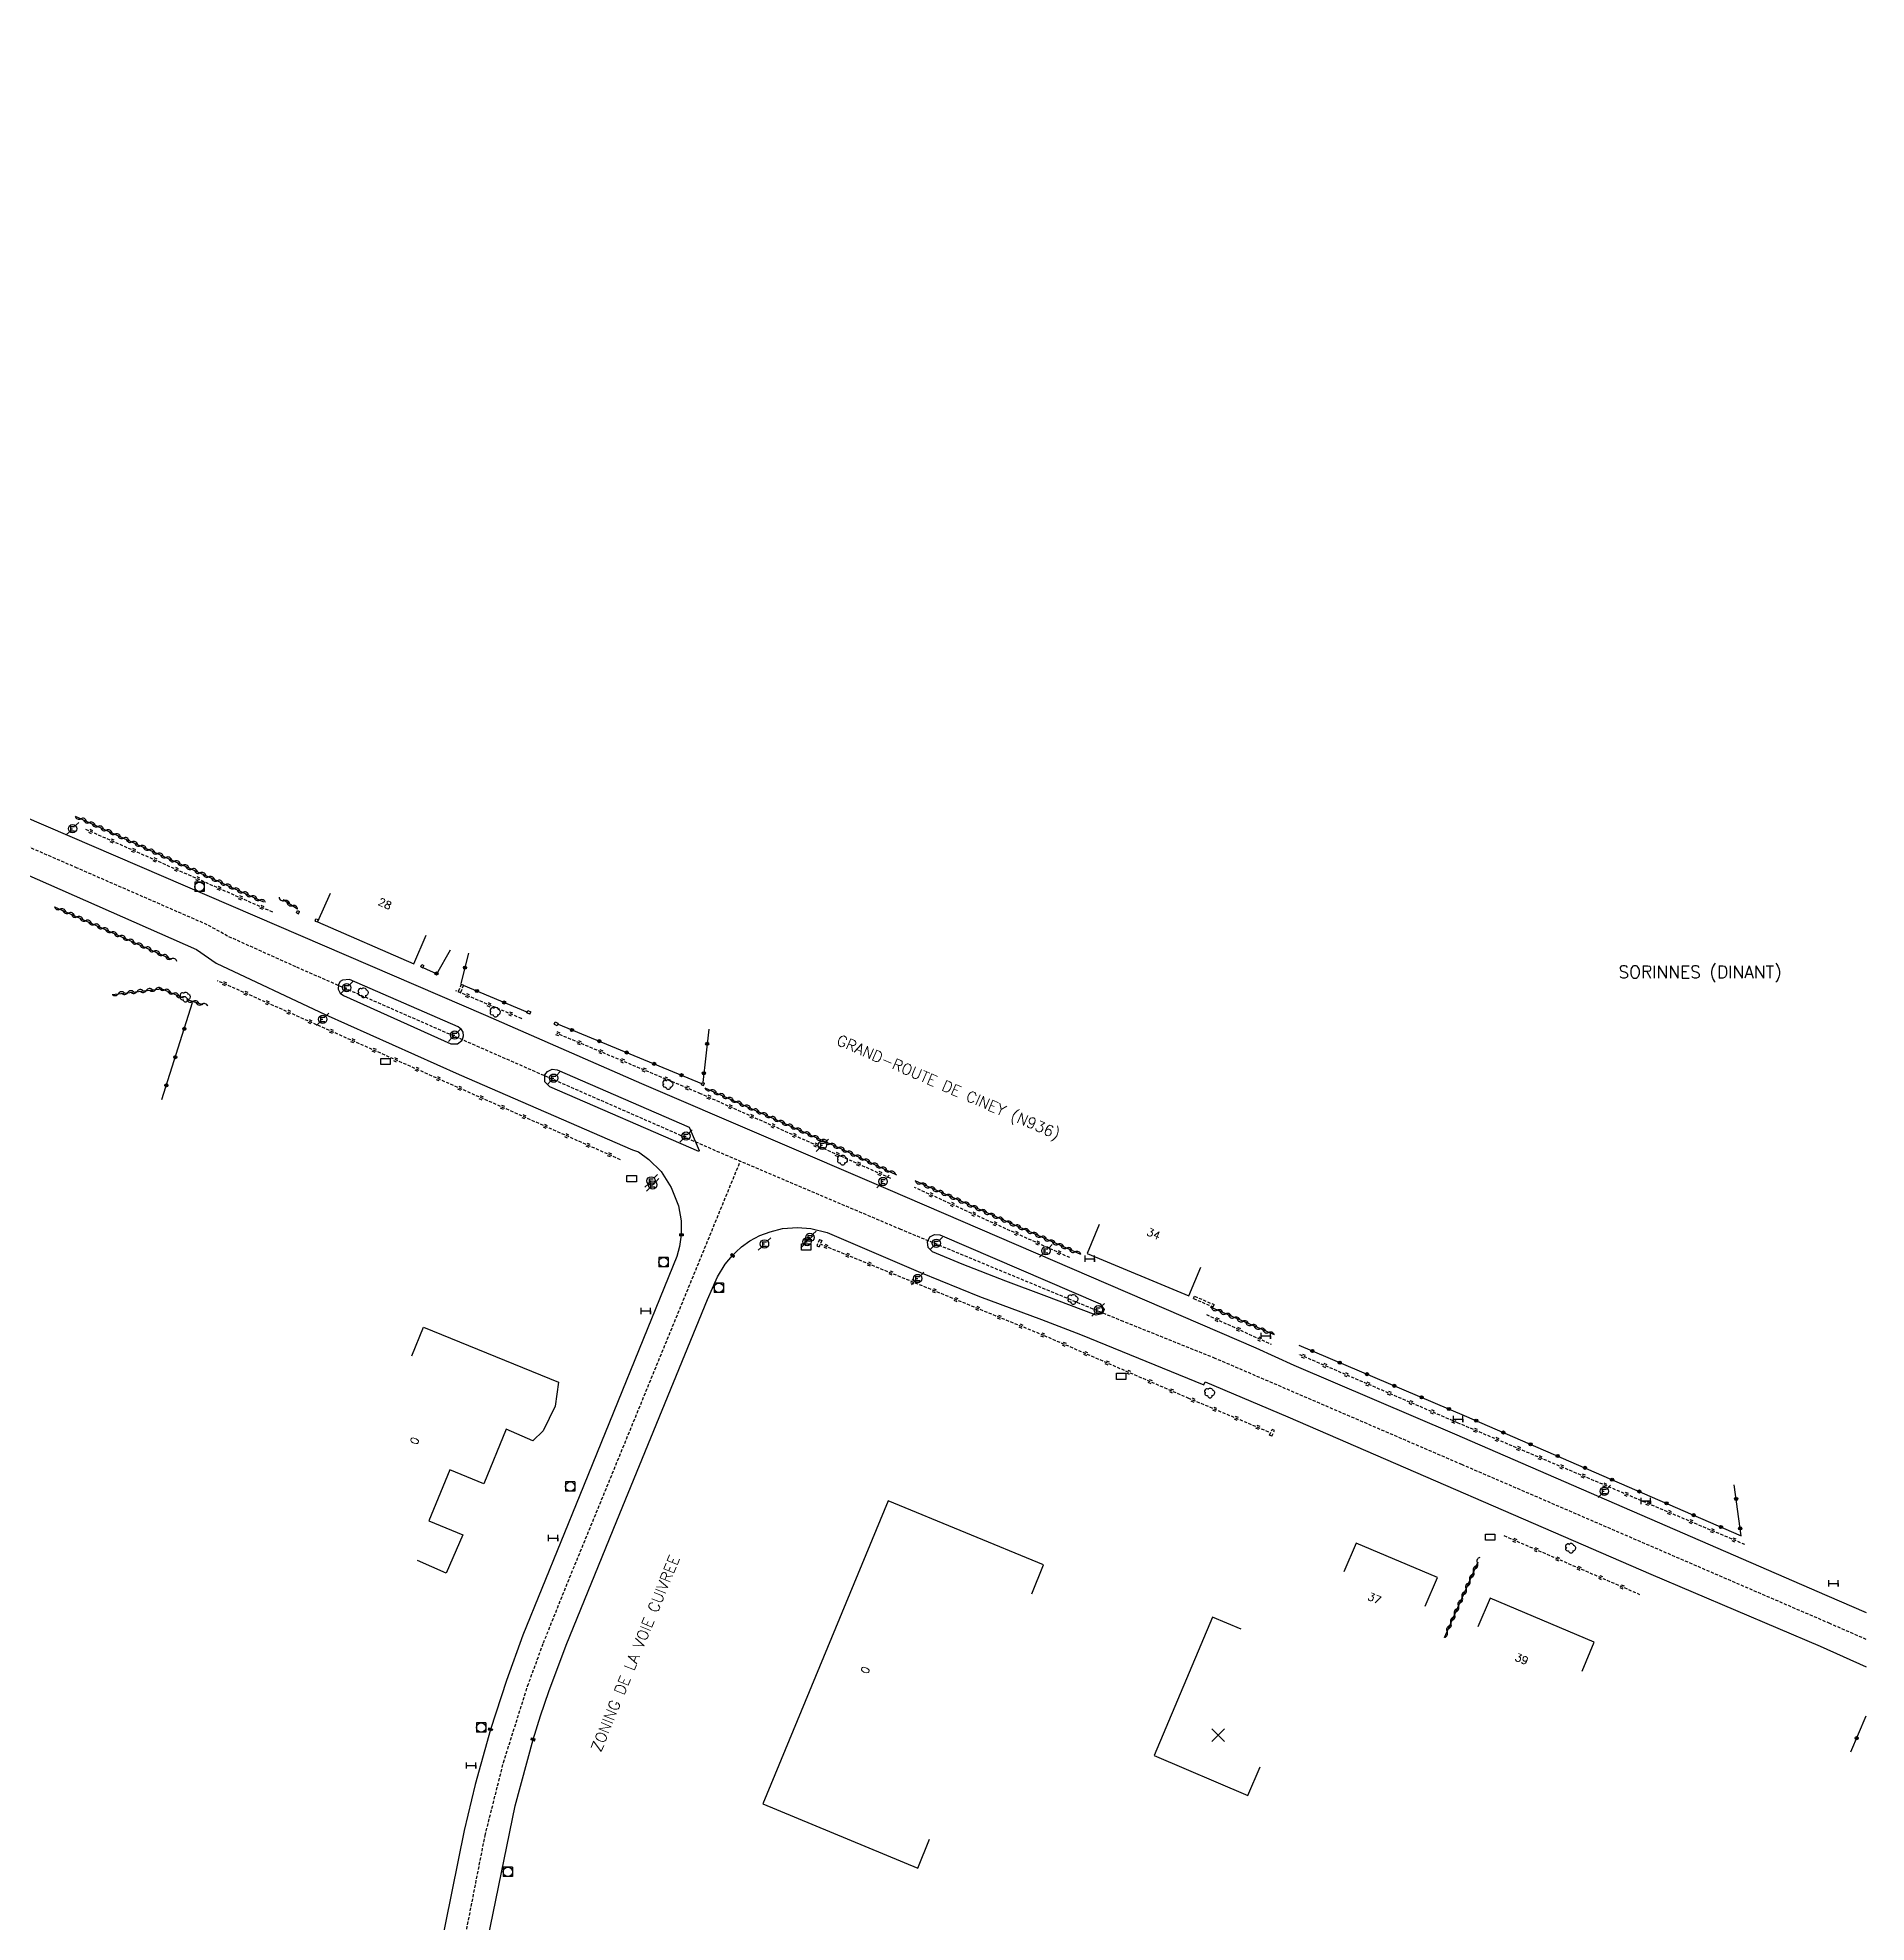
# Model space of a CAD drawing. Header units: millimetres. Extents: x 192397 to 193000, y 105263 to 105988.
# Drawn here: x 192707.1 to 193000, y 105584.4 to 105886.4 of the extents above; entities that cross this region are included whole.
import ezdxf
from ezdxf.enums import TextEntityAlignment as Align

# ---------------------------------------------------------------- set-up
doc = ezdxf.new("R2010")
doc.units = ezdxf.units.MM
doc.linetypes.add('DASHED', pattern=[0.75, 0.5, -0.25])
doc.layers.get('0').update_dxf_attribs({"linetype": 'CONTINUOUS'})
for name, color, linetype in [('W0001', 6, 'DASHED'), ('W0008', 7, 'CONTINUOUS'), ('W0100', 7, 'CONTINUOUS'), ('W0112', 1, 'DASHED'), ('W0220', 5, 'DASHED'), ('W0300', 7, 'CONTINUOUS'), ('W0310', 3, 'CONTINUOUS'), ('W0322', 7, 'CONTINUOUS'), ('W0400', 7, 'CONTINUOUS'), ('W0420', 7, 'CONTINUOUS'), ('W0471', 7, 'CONTINUOUS'), ('W0980', 7, 'CONTINUOUS'), ('W0989', 7, 'CONTINUOUS'), ('W0991', 7, 'CONTINUOUS'), ('W1471', 7, 'CONTINUOUS'), ('W1474', 7, 'CONTINUOUS')]:
    doc.layers.add(name, color=color, linetype=linetype)
doc.styles.get("Standard").update_dxf_attribs({"font": 'romans.shx', "width": 0.85})

# ---------------------------------------------------------------- blocks, each defined once
blk = doc.blocks.new('t220o')
at = {"color": 0, "linetype": 'Continuous'}
for p, q in [((-0.25, 0.25), (0.25, 0.25)), ((-0.25, -0.25), (0.25, -0.25))]:
    blk.add_line(p, q, dxfattribs=at)
blk = doc.blocks.new('t310o')
at = {"color": 0, "linetype": 'Continuous'}
for centre, start, end in [((-0.5, 0.38), 216.8699, 323.1304), ((0.5, -0.37), 36.8699, 143.1303)]:
    blk.add_arc(centre, 0.625, start, end, dxfattribs=at)
blk = doc.blocks.new('t322o')
at = {"color": 0, "linetype": 'Continuous'}
for radius in [0.25, 0.15]:
    blk.add_circle((0, 0), radius, dxfattribs=at)
blk = doc.blocks.new('T1474')
at = {"color": 0, "linetype": 'Continuous', "flags": 128}
for points in [[(-0.75, -0.5), (-0.75, 0.5)], [(-0.75, 0), (0.75, 0)], [(0.75, 0), (0.75, -0.5), (0.75, 0.5)]]:
    blk.add_lwpolyline(points, dxfattribs=at)
blk = doc.blocks.new('T471')
for p, q in [((-0.333334, 0.333334), (-0.333334, -0.333334)), ((-0.333334, 0.333334), (0.333334, 0.333334)), ((-0.333334, 0), (0, 0)), ((0.500001, 0.500001), (1.000002, 1.000002)), ((-0.500001, -0.500001), (-1.000002, -1.000002)), ((-0.333334, -0.333334), (0.333334, -0.333334))]:
    blk.add_line(p, q)
blk.add_ellipse((0, 0), major_axis=(0.471405, 0.471405), ratio=1, start_param=5.4977871438, end_param=11.780972451)
blk = doc.blocks.new('T300')
for p, q in [((-0.8, 0.51), (-0.86, 0.34)), ((-0.86, 0.34), (-0.86, 0.17)), ((-0.86, 0.17), (-0.74, 0.06)), ((-0.69, 0.63), (-0.8, 0.51)), ((-0.8, -0.06), (-0.74, 0.06)), ((-0.74, 0.06), (-0.69, 0.11)), ((-0.57, 0.69), (-0.69, 0.63)), ((-0.46, 0.69), (-0.57, 0.69)), ((-0.29, 0.63), (-0.46, 0.69)), ((-0.29, 0.63), (-0.17, 0.74)), ((-0.23, 0.57), (-0.29, 0.63)), ((-0.17, 0.74), (-0.06, 0.8)), ((-0.06, 0.8), (0.06, 0.8)), ((0.06, 0.8), (0.23, 0.74)), ((0.23, 0.74), (0.34, 0.63)), ((0.34, 0.63), (0.4, 0.51)), ((0.46, 0.46), (0.34, 0.46)), ((0.4, 0.51), (0.4, 0.46)), ((0.57, 0.4), (0.46, 0.46)), ((0.57, 0.4), (0.69, 0.29)), ((0.69, 0.29), (0.74, 0.17)), ((0.74, 0.06), (0.69, -0.17)), ((0.74, 0.17), (0.74, 0.06)), ((-0.8, -0.17), (-0.8, -0.06)), ((-0.8, -0.23), (-0.8, -0.17)), ((-0.74, -0.34), (-0.8, -0.23)), ((-0.69, -0.4), (-0.74, -0.34)), ((-0.51, -0.46), (-0.69, -0.4)), ((-0.4, -0.46), (-0.51, -0.46)), ((-0.4, -0.46), (-0.34, -0.46)), ((-0.34, -0.46), (-0.34, -0.4)), ((-0.34, -0.51), (-0.34, -0.46)), ((-0.29, -0.63), (-0.34, -0.51)), ((-0.17, -0.74), (-0.29, -0.63)), ((-0.06, -0.8), (-0.17, -0.74)), ((0.06, -0.8), (-0.06, -0.8)), ((0.17, -0.74), (0.06, -0.8)), ((0.23, -0.69), (0.17, -0.74)), ((0.29, -0.46), (0.23, -0.46)), ((0.29, -0.63), (0.23, -0.69)), ((0.46, -0.4), (0.29, -0.46)), ((0.34, -0.51), (0.29, -0.63)), ((0.34, -0.51), (0.34, -0.46)), ((0.57, -0.34), (0.46, -0.4)), ((0.63, -0.29), (0.57, -0.34)), ((0.69, -0.17), (0.63, -0.29))]:
    blk.add_line(p, q)
blk = doc.blocks.new('t991o')
at = {"color": 0, "linetype": 'Continuous'}
for p, q in [((-1, 1), (1, -1)), ((-1, -1), (1, 1))]:
    blk.add_line(p, q, dxfattribs=at)
blk = doc.blocks.new('T420')
for p, q in [((0.75, 0.75), (-0.75, 0.75)), ((-0.75, 0.75), (-0.75, -0.75)), ((0.75, 0.75), (0.75, -0.75)), ((0.75, -0.75), (-0.75, -0.75))]:
    blk.add_line(p, q)
blk.add_ellipse((0, 0), major_axis=(-0.53, 0.53), ratio=1, start_param=3.926991, end_param=10.210176)
blk = doc.blocks.new('T400')
for p, q in [((-0.15, 0.3), (0.15, 0.3)), ((-0.15, -0.25), (-0.15, 0.3)), ((-0.15, 0.15), (0.15, 0.15)), ((-0.15, 0), (0.15, 0)), ((0.15, 0.3), (0.15, -0.25)), ((-0.15, -0.15), (0.15, -0.15)), ((-0.15, -0.25), (-0.15, -0.3)), ((-0.15, -0.3), (0.15, -0.3)), ((0.15, -0.3), (0.15, -0.25))]:
    blk.add_line(p, q)
blk = doc.blocks.new('T1471')
at = {"color": 0, "linetype": 'Continuous', "flags": 128}
blk.add_lwpolyline([(-0.75, -0.5), (-0.75, 0.5), (0.75, 0.5), (0.75, -0.5), (-0.75, -0.5)], dxfattribs=at)

msp = doc.modelspace()

# ---------------------------------------------------------------- linework, layer by layer
at = {"layer": 'W0001'}
for points in [[(193000, 105629.71), (192994.17, 105632.26), (192935.22, 105657.73), (192895.7, 105674.75), (192880.99, 105680.65), (192845.34, 105695.4), (192816.34, 105707.72), (192748.41, 105737.49), (192737.48, 105742.41), (192734.22, 105744.23), (192713.39, 105753.31), (192692.56, 105762.39), (192646.2, 105782.6), (192572.84, 105814.39), (192549.25, 105824.55), (192491.03, 105849.79), (192452.23, 105866.65), (192414, 105883.17)], [(192787.88, 105363.73), (192788.29, 105394.07), (192787.81, 105402.89), (192786.93, 105410.46), (192784.99, 105420.72), (192782.56, 105430.14), (192779.65, 105438.84), (192776.18, 105447.35), (192769.3, 105462.71), (192761, 105482.06), (192759.15, 105489.26), (192758.76, 105495.74), (192759.09, 105500.35), (192764.66, 105527.95), (192774.34, 105575.91), (192778.73, 105598.28), (192781.67, 105609.98), (192785.55, 105622.25), (192788.08, 105629.16), (192792.56, 105640.31), (192819.62, 105706.32)]]:
    msp.add_lwpolyline(points, dxfattribs=at)
at = {"layer": 'W0008'}
for points in [[(192416.71, 105886.37), (192475.97, 105860.74), (192513.41, 105844.35), (192534.72, 105835.09), (192614.63, 105800.54), (192701.03, 105763.22), (192778.8, 105729.73), (192803.78, 105718.82), (192843.23, 105701.86), (192902.18, 105676.44), (192908.31, 105673.69), (192934.01, 105662.65), (192993.7, 105636.77), (193000, 105634.06)], [(192690.93, 105758.61), (192732.52, 105740.27), (192735.63, 105738.1), (192753.1, 105729.87), (192774.59, 105720.26), (192802.34, 105708.15), (192803.31, 105707.85), (192804.96, 105706.64), (192806.92, 105704.7), (192808.55, 105702.15), (192809.7, 105699.22), (192810.14, 105696.78), (192810.15, 105694.56), (192809.9, 105692.68), (192809.46, 105691.07), (192793.92, 105652.85), (192784.77, 105630.4), (192782.16, 105623.14), (192779.58, 105615.3), (192777.15, 105606.48), (192775.37, 105599.08), (192766.32, 105554.17)], [(192775.13, 105725.86), (192775.27, 105726.41), (192775.22, 105727), (192774.94, 105727.47), (192774.4, 105727.9), (192757.03, 105735.45), (192755.87, 105735.36), (192755.54, 105735.14), (192755.26, 105734.68), (192755.18, 105733.92), (192755.54, 105733.25), (192756.06, 105732.87), (192773.24, 105725.15), (192774.31, 105725.15), (192774.99, 105725.68), (192775.13, 105725.86)], [(192788.28, 105720.16), (192788.72, 105720.73), (192789.46, 105721.11), (192790.3, 105720.98), (192811.44, 105711.81), (192813.04, 105708.04), (192812.99, 105707.89), (192789.1, 105718.27), (192788.29, 105719.05), (192788.28, 105720.16)], [(192776.07, 105566.56), (192783.55, 105603.04), (192786.42, 105613.7), (192787.63, 105617.5), (192788.94, 105621.37), (192791.72, 105628.81), (192799.84, 105648.74), (192814.35, 105684.18), (192815.94, 105687.83), (192817.2, 105689.83), (192818.39, 105691.24), (192818.89, 105691.76), (192819.83, 105692.64), (192821.14, 105693.56), (192822.77, 105694.42), (192824.38, 105695.04), (192826.38, 105695.55), (192828.8, 105695.74), (192830.9, 105695.58), (192833.52, 105694.92), (192848.48, 105688.49), (192857.91, 105684.66), (192867.89, 105680.98), (192874.1, 105678.6), (192893.85, 105670.51), (192894.07, 105670.97), (192907.35, 105665.41), (192965.5, 105640.19), (192992.61, 105628.63), (193000, 105625.35)], [(192877.26, 105683.48), (192877.91, 105682.57), (192877.56, 105681.91), (192876.61, 105681.67), (192868.3, 105684.84), (192862.16, 105687.11), (192855.17, 105689.83), (192850.4, 105691.83), (192849.69, 105692.53), (192849.58, 105693.44), (192849.99, 105694.25), (192850.71, 105694.59), (192851.56, 105694.53), (192877.26, 105683.48)]]:
    msp.add_lwpolyline(points, dxfattribs=at)
at = {"layer": 'W0100'}
for points in [[(192753.89, 105749.26), (192751.89, 105744.68), (192767.31, 105737.97), (192769.31, 105742.55)], [(192877.11, 105696.18), (192875.19, 105691.57), (192891.46, 105684.77), (192893.39, 105689.39)], [(192766.99, 105675.15), (192768.88, 105679.77), (192790.49, 105670.95), (192789.97, 105667.1), (192788.02, 105663.15), (192786.39, 105661.56), (192782.1, 105663.43), (192778.52, 105654.67), (192773.1, 105656.9), (192769.74, 105648.72), (192775.16, 105646.49), (192772.51, 105640.36), (192767.92, 105642.34)], [(192866.3, 105637.02), (192868.21, 105641.65), (192843.29, 105651.94), (192823.2, 105603.38), (192848.03, 105593.09), (192849.94, 105597.71)], [(192929.33, 105635.04), (192931.28, 105639.64), (192918.27, 105645.16), (192916.32, 105640.55)], [(192954.47, 105624.66), (192956.42, 105629.26), (192939.73, 105636.32), (192937.78, 105631.72)], [(192899.85, 105631.37), (192895.24, 105633.31), (192885.9, 105611.13), (192900.94, 105604.73), (192902.89, 105609.33)]]:
    msp.add_lwpolyline(points, dxfattribs=at)
at = {"layer": 'W0112'}
for p, q in [((192748.5, 105746.15), (192748.66, 105746.51)), ((192748.5, 105746.15), (192748.86, 105745.98)), ((192748.66, 105746.51), (192749.02, 105746.35)), ((192748.86, 105745.98), (192749.02, 105746.35)), ((192751.49, 105744.83), (192751.64, 105745.2)), ((192751.49, 105744.83), (192751.89, 105744.68)), ((192751.64, 105745.2), (192752.04, 105745.05)), ((192751.89, 105744.68), (192752.04, 105745.05)), ((192768.43, 105737.48), (192768.58, 105737.85)), ((192768.43, 105737.48), (192768.76, 105737.35)), ((192768.58, 105737.85), (192768.9, 105737.72)), ((192768.76, 105737.35), (192768.9, 105737.72)), ((192774.9, 105734.69), (192774.42, 105733.51)), ((192774.42, 105733.51), (192774.79, 105733.36)), ((192775.27, 105734.54), (192774.79, 105733.36)), ((192774.9, 105734.69), (192775.27, 105734.54)), ((192785.42, 105730.12), (192785.57, 105730.49)), ((192785.42, 105730.12), (192785.92, 105729.92)), ((192785.57, 105730.49), (192786.07, 105730.29)), ((192785.92, 105729.92), (192786.07, 105730.29)), ((192789.79, 105728.31), (192789.95, 105728.67)), ((192789.79, 105728.31), (192790.31, 105728.08)), ((192789.95, 105728.67), (192790.47, 105728.45)), ((192790.31, 105728.08), (192790.47, 105728.45)), ((192813.39, 105718.6), (192813.54, 105718.97)), ((192813.39, 105718.6), (192813.74, 105718.46)), ((192813.54, 105718.97), (192813.88, 105718.83)), ((192813.74, 105718.46), (192813.88, 105718.83)), ((192832.28, 105693.79), (192831.86, 105692.79)), ((192832.65, 105693.63), (192832.23, 105692.63)), ((192832.28, 105693.79), (192832.65, 105693.63)), ((192831.86, 105692.79), (192832.23, 105692.63)), ((192892.22, 105684.34), (192892.38, 105684.71)), ((192892.22, 105684.34), (192895.36, 105682.99)), ((192892.38, 105684.71), (192895.52, 105683.36)), ((192895.36, 105682.99), (192895.52, 105683.36)), ((192904.39, 105662.46), (192904.83, 105663.34)), ((192904.78, 105662.29), (192904.39, 105662.46))]:
    msp.add_line(p, q, dxfattribs=at)
msp.add_lwpolyline([(192904.78, 105662.29), (192905.22, 105663.18), (192904.83, 105663.34)], dxfattribs=at)
at = {"layer": 'W0220'}
for p, q in [((192744.71, 105746.24), (192714.78, 105759.5)), ((192800.4, 105706.59), (192735.84, 105735.27)), ((192784.57, 105729.19), (192774.05, 105733.65)), ((192784.57, 105729.19), (192784.6, 105729.18)), ((192872.41, 105690.89), (192847.5, 105702.14)), ((192894.28, 105681.77), (192904.64, 105677.02)), ((192941.94, 105646.36), (192963.69, 105636.94))]:
    msp.add_line(p, q, dxfattribs=at)
for points in [[(192843.71, 105703.58), (192813.26, 105717.16), (192790.21, 105726.83)], [(192904.28, 105662.95), (192891.49, 105668.32), (192868.25, 105678.41), (192832.51, 105693.02)], [(192980.56, 105644.91), (192934.49, 105664.44), (192908.99, 105675.44)]]:
    msp.add_lwpolyline(points, dxfattribs=at)
at = {"layer": 'W0310'}
for p, q in [((192713.06, 105761.63), (192743.23, 105747.91)), ((192748.68, 105746.75), (192746.37, 105748.23)), ((192709.73, 105747.12), (192728.5, 105738.74)), ((192730.96, 105732.23), (192733.51, 105731.43)), ((192874.16, 105691.41), (192847.65, 105703.19)), ((192905.18, 105678.5), (192894.92, 105682.95)), ((192932.43, 105630.05), (192937.81, 105642.17))]:
    msp.add_line(p, q, dxfattribs=at)
for points in [[(192719, 105733.07), (192726.96, 105733.99), (192730.36, 105732.53)], [(192813.95, 105718.1), (192835.91, 105708.29), (192844.64, 105704.17)]]:
    msp.add_lwpolyline(points, dxfattribs=at)
at = {"layer": 'W0322'}
for p, q in [((192776.08, 105739.66), (192774.85, 105734.81)), ((192775.21, 105734.54), (192785.52, 105730.21)), ((192726.95, 105716.23), (192731.88, 105731.75)), ((192790.45, 105728.29), (192813.39, 105718.81)), ((192814.56, 105727.51), (192813.61, 105718.95)), ((192997.52, 105611.71), (193000, 105617.49))]:
    msp.add_line(p, q, dxfattribs=at)
for points in [[(192768.77, 105737.36), (192771.02, 105736.39), (192773.19, 105740.2)], [(192909.09, 105676.86), (192935.57, 105665.62), (192979.97, 105646.33), (192978.84, 105654.47)]]:
    msp.add_lwpolyline(points, dxfattribs=at)

# ---------------------------------------------------------------- block references
at = {"layer": 'W0220'}
for p, rotation in [((192715.57, 105759.15), 156.1073489730286), ((192719, 105757.64), 156.1073489730286), ((192722.43, 105756.12), 156.1073489730286), ((192725.86, 105754.6), 156.1073489730286), ((192725.86, 105754.6), 156.1073489730286), ((192729.29, 105753.08), 156.1073489730286), ((192729.29, 105753.08), 156.1073489730286), ((192729.29, 105753.08), 156.1073489730286), ((192732.71, 105751.56), 156.1073489730286), ((192732.71, 105751.56), 156.1073489730286), ((192732.71, 105751.56), 156.1073489730286), ((192732.71, 105751.56), 156.1073489730286), ((192736.14, 105750.04), 156.1073489730286), ((192736.14, 105750.04), 156.1073489730286), ((192736.14, 105750.04), 156.1073489730286), ((192736.14, 105750.04), 156.1073489730286), ((192736.14, 105750.04), 156.1073489730286), ((192739.57, 105748.52), 156.1073489730286), ((192739.57, 105748.52), 156.1073489730286), ((192739.57, 105748.52), 156.1073489730286), ((192739.57, 105748.52), 156.1073489730286), ((192739.57, 105748.52), 156.1073489730286), ((192739.57, 105748.52), 156.1073489730286), ((192743, 105747), 156.1073489730286), ((192737.01, 105734.76), 156.0408159989412), ((192737.01, 105734.76), 156.0408159989412), ((192740.43, 105733.23), 156.0408159989412), ((192740.43, 105733.23), 156.0408159989412), ((192740.43, 105733.23), 156.0408159989412), ((192775.93, 105732.85), 157.064194876179), ((192775.93, 105732.85), 157.064194876179), ((192775.93, 105732.85), 157.064194876179), ((192775.93, 105732.85), 157.064194876179), ((192775.93, 105732.85), 157.064194876179), ((192743.86, 105731.71), 156.0408159989412), ((192743.86, 105731.71), 156.0408159989412), ((192743.86, 105731.71), 156.0408159989412), ((192743.86, 105731.71), 156.0408159989412), ((192747.29, 105730.19), 156.0408159989412), ((192747.29, 105730.19), 156.0408159989412), ((192747.29, 105730.19), 156.0408159989412), ((192747.29, 105730.19), 156.0408159989412), ((192747.29, 105730.19), 156.0408159989412), ((192779.39, 105731.38), 157.064194876179), ((192779.39, 105731.38), 157.064194876179), ((192779.39, 105731.38), 157.064194876179), ((192779.39, 105731.38), 157.064194876179), ((192779.39, 105731.38), 157.064194876179), ((192779.39, 105731.38), 157.064194876179), ((192782.84, 105729.92), 157.064194876179), ((192750.71, 105728.67), 156.0408159989412), ((192750.71, 105728.67), 156.0408159989412), ((192750.71, 105728.67), 156.0408159989412), ((192750.71, 105728.67), 156.0408159989412), ((192750.71, 105728.67), 156.0408159989412), ((192750.71, 105728.67), 156.0408159989412), ((192754.14, 105727.14), 156.0408159989412), ((192790.41, 105726.75), 157.255270060311), ((192790.41, 105726.75), 157.255270060311), ((192790.41, 105726.75), 157.255270060311), ((192790.41, 105726.75), 157.255270060311), ((192790.41, 105726.75), 157.255270060311), ((192757.57, 105725.62), 156.0408159989412), ((192760.99, 105724.1), 156.0408159989412), ((192793.86, 105725.3), 157.255270060311), ((192793.86, 105725.3), 157.255270060311), ((192793.86, 105725.3), 157.255270060311), ((192793.86, 105725.3), 157.255270060311), ((192793.86, 105725.3), 157.255270060311), ((192793.86, 105725.3), 157.255270060311), ((192797.32, 105723.85), 157.255270060311), ((192764.42, 105722.57), 156.0408159989412), ((192767.85, 105721.05), 156.0408159989412), ((192800.78, 105722.4), 157.255270060311), ((192804.24, 105720.95), 157.255270060311), ((192771.27, 105719.53), 156.0408159989412), ((192774.7, 105718.01), 156.0408159989412), ((192807.7, 105719.5), 157.255270060311), ((192811.16, 105718.05), 157.255270060311), ((192778.13, 105716.48), 156.0408159989412), ((192781.55, 105714.96), 156.0408159989412), ((192781.55, 105714.96), 156.0408159989412), ((192814.6, 105716.57), 155.9518257897881), ((192818.03, 105715.04), 155.9518257897881), ((192784.98, 105713.44), 156.0408159989412), ((192784.98, 105713.44), 156.0408159989412), ((192784.98, 105713.44), 156.0408159989412), ((192788.41, 105711.91), 156.0408159989412), ((192788.41, 105711.91), 156.0408159989412), ((192788.41, 105711.91), 156.0408159989412), ((192788.41, 105711.91), 156.0408159989412), ((192821.45, 105713.51), 155.9518257897881), ((192824.88, 105711.98), 155.9518257897881), ((192824.88, 105711.98), 155.9518257897881), ((192791.83, 105710.39), 156.0408159989412), ((192791.83, 105710.39), 156.0408159989412), ((192791.83, 105710.39), 156.0408159989412), ((192791.83, 105710.39), 156.0408159989412), ((192791.83, 105710.39), 156.0408159989412), ((192795.26, 105708.87), 156.0408159989412), ((192795.26, 105708.87), 156.0408159989412), ((192795.26, 105708.87), 156.0408159989412), ((192795.26, 105708.87), 156.0408159989412), ((192795.26, 105708.87), 156.0408159989412), ((192795.26, 105708.87), 156.0408159989412), ((192828.3, 105710.45), 155.9518257897881), ((192828.3, 105710.45), 155.9518257897881), ((192828.3, 105710.45), 155.9518257897881), ((192831.72, 105708.93), 155.9518257897881), ((192831.72, 105708.93), 155.9518257897881), ((192831.72, 105708.93), 155.9518257897881), ((192831.72, 105708.93), 155.9518257897881), ((192798.69, 105707.35), 156.0408159989412), ((192835.15, 105707.4), 155.9518257897881), ((192835.15, 105707.4), 155.9518257897881), ((192835.15, 105707.4), 155.9518257897881), ((192835.15, 105707.4), 155.9518257897881), ((192835.15, 105707.4), 155.9518257897881), ((192838.57, 105705.87), 155.9518257897881), ((192838.57, 105705.87), 155.9518257897881), ((192838.57, 105705.87), 155.9518257897881), ((192838.57, 105705.87), 155.9518257897881), ((192838.57, 105705.87), 155.9518257897881), ((192838.57, 105705.87), 155.9518257897881), ((192842, 105704.34), 155.9518257897881), ((192850.19, 105700.93), 155.6969881229986), ((192853.61, 105699.38), 155.6969881229986), ((192853.61, 105699.38), 155.6969881229986), ((192857.03, 105697.84), 155.6969881229986), ((192857.03, 105697.84), 155.6969881229986), ((192857.03, 105697.84), 155.6969881229986), ((192860.45, 105696.3), 155.6969881229986), ((192860.45, 105696.3), 155.6969881229986), ((192860.45, 105696.3), 155.6969881229986), ((192860.45, 105696.3), 155.6969881229986), ((192863.86, 105694.75), 155.6969881229986), ((192863.86, 105694.75), 155.6969881229986), ((192863.86, 105694.75), 155.6969881229986), ((192863.86, 105694.75), 155.6969881229986), ((192863.86, 105694.75), 155.6969881229986), ((192867.28, 105693.21), 155.6969881229986), ((192867.28, 105693.21), 155.6969881229986), ((192867.28, 105693.21), 155.6969881229986), ((192867.28, 105693.21), 155.6969881229986), ((192867.28, 105693.21), 155.6969881229986), ((192867.28, 105693.21), 155.6969881229986), ((192833.39, 105692.66), 157.7577896508858), ((192833.39, 105692.66), 157.7577896508858), ((192836.86, 105691.24), 157.7577896508858), ((192836.86, 105691.24), 157.7577896508858), ((192870.7, 105691.67), 155.6969881229986), ((192840.33, 105689.83), 157.7577896508858), ((192840.33, 105689.83), 157.7577896508858), ((192840.33, 105689.83), 157.7577896508858), ((192840.33, 105689.83), 157.7577896508858), ((192843.8, 105688.41), 157.7577896508858), ((192843.8, 105688.41), 157.7577896508858), ((192843.8, 105688.41), 157.7577896508858), ((192843.8, 105688.41), 157.7577896508858), ((192843.8, 105688.41), 157.7577896508858), ((192843.8, 105688.41), 157.7577896508858), ((192847.27, 105686.99), 157.7577896508858), ((192847.27, 105686.99), 157.7577896508858), ((192847.27, 105686.99), 157.7577896508858), ((192847.27, 105686.99), 157.7577896508858), ((192847.27, 105686.99), 157.7577896508858), ((192847.27, 105686.99), 157.7577896508858), ((192847.27, 105686.99), 157.7577896508858), ((192847.27, 105686.99), 157.7577896508858), ((192850.74, 105685.57), 157.7577896508858), ((192850.74, 105685.57), 157.7577896508858), ((192850.74, 105685.57), 157.7577896508858), ((192850.74, 105685.57), 157.7577896508858), ((192850.74, 105685.57), 157.7577896508858), ((192850.74, 105685.57), 157.7577896508858), ((192850.74, 105685.57), 157.7577896508858), ((192850.74, 105685.57), 157.7577896508858), ((192850.74, 105685.57), 157.7577896508858), ((192850.74, 105685.57), 157.7577896508858), ((192854.21, 105684.15), 157.7577896508858), ((192854.21, 105684.15), 157.7577896508858), ((192854.21, 105684.15), 157.7577896508858), ((192854.21, 105684.15), 157.7577896508858), ((192854.21, 105684.15), 157.7577896508858), ((192854.21, 105684.15), 157.7577896508858), ((192854.21, 105684.15), 157.7577896508858), ((192854.21, 105684.15), 157.7577896508858), ((192854.21, 105684.15), 157.7577896508858), ((192854.21, 105684.15), 157.7577896508858), ((192854.21, 105684.15), 157.7577896508858), ((192854.21, 105684.15), 157.7577896508858), ((192857.68, 105682.73), 157.7577896508858), ((192857.68, 105682.73), 157.7577896508858), ((192861.15, 105681.31), 157.7577896508858), ((192861.15, 105681.31), 157.7577896508858), ((192895.98, 105680.99), 335.3417718615455), ((192864.62, 105679.89), 157.7577896508858), ((192864.62, 105679.89), 157.7577896508858), ((192868.1, 105678.47), 157.7577896508858), ((192868.1, 105678.47), 157.7577896508858), ((192899.39, 105679.43), 335.3417718615455), ((192899.39, 105679.43), 335.3417718615455), ((192899.39, 105679.43), 335.3417718615455), ((192899.39, 105679.43), 335.3417718615455), ((192899.39, 105679.43), 335.3417718615455), ((192899.39, 105679.43), 335.3417718615455), ((192902.8, 105677.86), 335.3417718615455), ((192902.8, 105677.86), 335.3417718615455), ((192902.8, 105677.86), 335.3417718615455), ((192902.8, 105677.86), 335.3417718615455), ((192902.8, 105677.86), 335.3417718615455), ((192871.54, 105676.98), 156.5324234426443), ((192871.54, 105676.98), 156.5324234426443), ((192874.98, 105675.49), 156.5324234426443), ((192874.98, 105675.49), 156.5324234426443), ((192909.85, 105675.07), 156.6650604534058), ((192878.42, 105673.99), 156.5324234426443), ((192878.42, 105673.99), 156.5324234426443), ((192881.86, 105672.5), 156.5324234426443), ((192881.86, 105672.5), 156.5324234426443), ((192913.29, 105673.58), 156.6650604534058), ((192916.73, 105672.1), 156.6650604534058), ((192916.73, 105672.1), 156.6650604534058), ((192885.3, 105671.01), 156.5324234426443), ((192885.3, 105671.01), 156.5324234426443), ((192885.3, 105671.01), 156.5324234426443), ((192885.3, 105671.01), 156.5324234426443), ((192888.74, 105669.51), 156.5324234426443), ((192888.74, 105669.51), 156.5324234426443), ((192888.74, 105669.51), 156.5324234426443), ((192888.74, 105669.51), 156.5324234426443), ((192888.74, 105669.51), 156.5324234426443), ((192888.74, 105669.51), 156.5324234426443), ((192920.18, 105670.61), 156.6650604534058), ((192920.18, 105670.61), 156.6650604534058), ((192920.18, 105670.61), 156.6650604534058), ((192923.62, 105669.13), 156.6650604534058), ((192923.62, 105669.13), 156.6650604534058), ((192923.62, 105669.13), 156.6650604534058), ((192923.62, 105669.13), 156.6650604534058), ((192892.18, 105668.03), 157.254777946842), ((192892.18, 105668.03), 157.254777946842), ((192892.18, 105668.03), 157.254777946842), ((192892.18, 105668.03), 157.254777946842), ((192892.18, 105668.03), 157.254777946842), ((192892.18, 105668.03), 157.254777946842), ((192892.18, 105668.03), 157.254777946842), ((192892.18, 105668.03), 157.254777946842), ((192895.64, 105666.58), 157.254777946842), ((192895.64, 105666.58), 157.254777946842), ((192895.64, 105666.58), 157.254777946842), ((192895.64, 105666.58), 157.254777946842), ((192895.64, 105666.58), 157.254777946842), ((192895.64, 105666.58), 157.254777946842), ((192895.64, 105666.58), 157.254777946842), ((192895.64, 105666.58), 157.254777946842), ((192895.64, 105666.58), 157.254777946842), ((192895.64, 105666.58), 157.254777946842), ((192927.07, 105667.64), 156.6650604534058), ((192927.07, 105667.64), 156.6650604534058), ((192927.07, 105667.64), 156.6650604534058), ((192927.07, 105667.64), 156.6650604534058), ((192927.07, 105667.64), 156.6650604534058), ((192930.51, 105666.16), 156.6650604534058), ((192930.51, 105666.16), 156.6650604534058), ((192930.51, 105666.16), 156.6650604534058), ((192930.51, 105666.16), 156.6650604534058), ((192930.51, 105666.16), 156.6650604534058), ((192930.51, 105666.16), 156.6650604534058), ((192899.1, 105665.13), 157.254777946842), ((192899.1, 105665.13), 157.254777946842), ((192899.1, 105665.13), 157.254777946842), ((192899.1, 105665.13), 157.254777946842), ((192899.1, 105665.13), 157.254777946842), ((192899.1, 105665.13), 157.254777946842), ((192899.1, 105665.13), 157.254777946842), ((192899.1, 105665.13), 157.254777946842), ((192899.1, 105665.13), 157.254777946842), ((192899.1, 105665.13), 157.254777946842), ((192899.1, 105665.13), 157.254777946842), ((192899.1, 105665.13), 157.254777946842), ((192902.55, 105663.68), 157.254777946842), ((192902.55, 105663.68), 157.254777946842), ((192933.95, 105664.67), 156.6650604534058), ((192937.4, 105663.21), 157.0250972344998), ((192940.86, 105661.74), 157.0250972344998), ((192944.31, 105660.28), 157.0250972344998), ((192947.76, 105658.81), 157.0250972344998), ((192951.21, 105657.35), 157.0250972344998), ((192954.67, 105655.89), 157.0250972344998), ((192958.12, 105654.42), 157.0250972344998), ((192961.57, 105652.96), 157.0250972344998), ((192961.57, 105652.96), 157.0250972344998), ((192965.02, 105651.49), 157.0250972344998), ((192965.02, 105651.49), 157.0250972344998), ((192965.02, 105651.49), 157.0250972344998), ((192968.48, 105650.03), 157.0250972344998), ((192968.48, 105650.03), 157.0250972344998), ((192968.48, 105650.03), 157.0250972344998), ((192968.48, 105650.03), 157.0250972344998), ((192971.93, 105648.57), 157.0250972344998), ((192971.93, 105648.57), 157.0250972344998), ((192971.93, 105648.57), 157.0250972344998), ((192971.93, 105648.57), 157.0250972344998), ((192971.93, 105648.57), 157.0250972344998), ((192943.66, 105645.61), 336.5786677644869), ((192975.38, 105647.1), 157.0250972344998), ((192975.38, 105647.1), 157.0250972344998), ((192975.38, 105647.1), 157.0250972344998), ((192975.38, 105647.1), 157.0250972344998), ((192975.38, 105647.1), 157.0250972344998), ((192975.38, 105647.1), 157.0250972344998), ((192978.83, 105645.64), 157.0250972344998), ((192947.1, 105644.12), 336.5786677644869), ((192947.1, 105644.12), 336.5786677644869), ((192947.1, 105644.12), 336.5786677644869), ((192947.1, 105644.12), 336.5786677644869), ((192947.1, 105644.12), 336.5786677644869), ((192947.1, 105644.12), 336.5786677644869), ((192950.54, 105642.63), 336.5786677644869), ((192950.54, 105642.63), 336.5786677644869), ((192950.54, 105642.63), 336.5786677644869), ((192950.54, 105642.63), 336.5786677644869), ((192950.54, 105642.63), 336.5786677644869), ((192953.98, 105641.14), 336.5786677644869), ((192953.98, 105641.14), 336.5786677644869), ((192953.98, 105641.14), 336.5786677644869), ((192953.98, 105641.14), 336.5786677644869), ((192957.42, 105639.65), 336.5786677644869), ((192957.42, 105639.65), 336.5786677644869), ((192957.42, 105639.65), 336.5786677644869), ((192960.87, 105638.16), 336.5786677644869), ((192960.87, 105638.16), 336.5786677644869)]:
    msp.add_blockref('t220o', p, dxfattribs=dict(at, rotation=rotation))
at = {"layer": 'W0300'}
for p in [(192730.74, 105732.63), (192759.27, 105733.32), (192780.41, 105730.21), (192808.08, 105718.63), (192836.02, 105706.5), (192872.96, 105684.2), (192894.86, 105669.2), (192952.69, 105644.32)]:
    msp.add_blockref('T300', p, dxfattribs=at)
at = {"layer": 'W0310'}
for p, rotation in [((192713.97, 105761.22), 335.5435474217908), ((192715.33, 105760.6), 335.5435474217908), ((192716.7, 105759.98), 335.5435474217908), ((192718.06, 105759.36), 335.5435474217908), ((192719.43, 105758.74), 335.5435474217908), ((192720.79, 105758.12), 335.5435474217908), ((192722.16, 105757.49), 335.5435474217908), ((192723.52, 105756.87), 335.5435474217908), ((192724.89, 105756.25), 335.5435474217908), ((192726.26, 105755.63), 335.5435474217908), ((192727.62, 105755.01), 335.5435474217908), ((192728.99, 105754.39), 335.5435474217908), ((192730.35, 105753.77), 335.5435474217908), ((192731.72, 105753.15), 335.5435474217908), ((192733.08, 105752.53), 335.5435474217908), ((192734.45, 105751.9), 335.5435474217908), ((192735.81, 105751.28), 335.5435474217908), ((192737.18, 105750.66), 335.5435474217908), ((192738.54, 105750.04), 335.5435474217908), ((192739.91, 105749.42), 335.5435474217908), ((192741.27, 105748.8), 335.5435474217908), ((192742.64, 105748.18), 335.5435474217908), ((192746.57, 105748.1), 147.4167933227477), ((192747.84, 105747.29), 147.4167933227477), ((192710.64, 105746.72), 335.9211328835941), ((192712.01, 105746.1), 335.9211328835941), ((192713.38, 105745.49), 335.9211328835941), ((192714.75, 105744.88), 335.9211328835941), ((192716.12, 105744.27), 335.9211328835941), ((192717.49, 105743.66), 335.9211328835941), ((192718.86, 105743.04), 335.9211328835941), ((192720.23, 105742.43), 335.9211328835941), ((192721.6, 105741.82), 335.9211328835941), ((192722.97, 105741.21), 335.9211328835941), ((192724.34, 105740.6), 335.9211328835941), ((192725.71, 105739.98), 335.9211328835941), ((192727.08, 105739.37), 335.9211328835941), ((192728.45, 105738.76), 335.9211328835941), ((192719.99, 105733.18), 6.593667826942927), ((192721.48, 105733.35), 6.593667826942927), ((192722.97, 105733.53), 6.593667826942927), ((192724.46, 105733.7), 6.593667826942927), ((192725.95, 105733.87), 6.593667826942927), ((192727.4, 105733.8), 336.8888174615575), ((192728.78, 105733.21), 336.8888174615575), ((192730.16, 105732.62), 336.8888174615575), ((192731.91, 105731.93), 342.615193330009), ((192733.35, 105731.48), 342.615193330009), ((192814.86, 105717.7), 335.9102695734837), ((192816.23, 105717.09), 335.9102695734837), ((192817.6, 105716.47), 335.9102695734837), ((192818.97, 105715.86), 335.9102695734837), ((192820.34, 105715.25), 335.9102695734837), ((192821.71, 105714.64), 335.9102695734837), ((192823.08, 105714.02), 335.9102695734837), ((192824.45, 105713.41), 335.9102695734837), ((192825.82, 105712.8), 335.9102695734837), ((192827.18, 105712.19), 335.9102695734837), ((192828.55, 105711.57), 335.9102695734837), ((192829.92, 105710.96), 335.9102695734837), ((192831.29, 105710.35), 335.9102695734837), ((192832.66, 105709.74), 335.9102695734837), ((192834.03, 105709.12), 335.9102695734837), ((192835.4, 105708.51), 335.9102695734837), ((192836.76, 105707.88), 334.7626080488294), ((192838.12, 105707.24), 334.7626080488294), ((192839.48, 105706.6), 334.7626080488294), ((192840.83, 105705.96), 334.7626080488294), ((192842.19, 105705.32), 334.7626080488294), ((192843.55, 105704.69), 334.7626080488294), ((192848.58, 105702.77), 156.0452316492932), ((192849.95, 105702.16), 156.0452316492932), ((192851.32, 105701.56), 156.0452316492932), ((192852.69, 105700.95), 156.0452316492932), ((192854.06, 105700.34), 156.0452316492932), ((192855.43, 105699.73), 156.0452316492932), ((192856.8, 105699.12), 156.0452316492932), ((192858.17, 105698.51), 156.0452316492932), ((192859.54, 105697.9), 156.0452316492932), ((192860.91, 105697.29), 156.0452316492932), ((192862.28, 105696.68), 156.0452316492932), ((192863.65, 105696.07), 156.0452316492932), ((192865.02, 105695.47), 156.0452316492932), ((192866.4, 105694.86), 156.0452316492932), ((192867.77, 105694.25), 156.0452316492932), ((192869.14, 105693.64), 156.0452316492932), ((192870.51, 105693.03), 156.0452316492932), ((192871.88, 105692.42), 156.0452316492932), ((192873.25, 105691.81), 156.0452316492932), ((192896, 105682.48), 156.5545296520397), ((192897.38, 105681.89), 156.5545296520397), ((192898.76, 105681.29), 156.5545296520397), ((192900.13, 105680.69), 156.5545296520397), ((192901.51, 105680.1), 156.5545296520397), ((192902.88, 105679.5), 156.5545296520397), ((192904.26, 105678.9), 156.5545296520397), ((192937.7, 105641.94), 66.07795621382598), ((192936.49, 105639.19), 66.07795621382598), ((192937.1, 105640.57), 66.07795621382598), ((192934.66, 105635.08), 66.07795621382598), ((192935.27, 105636.45), 66.07795621382598), ((192935.88, 105637.82), 66.07795621382598), ((192933.45, 105632.34), 66.07795621382598), ((192934.05, 105633.71), 66.07795621382598), ((192932.84, 105630.97), 66.07795621382598)]:
    msp.add_blockref('t310o', p, dxfattribs=dict(at, rotation=rotation))
at = {"layer": 'W0322'}
for p, rotation in [((192770.95, 105736.42), 336.7861350216858), ((192775.5, 105737.36), 255.7053698285455), ((192777.4, 105733.62), 337.1841151089174), ((192781.78, 105731.78), 337.1841151089174), ((192730.54, 105727.55), 72.37149821907191), ((192792.64, 105727.38), 337.5529633431334), ((192797.03, 105725.57), 337.5529633431334), ((192801.42, 105723.76), 337.5529633431334), ((192814.3, 105725.15), 263.7274274729164), ((192729.11, 105723.02), 72.37149821907191), ((192805.81, 105721.94), 337.5529633431334), ((192810.2, 105720.13), 337.5529633431334), ((192813.78, 105720.43), 263.7274274729164), ((192727.67, 105718.49), 72.37149821907191), ((192911.27, 105675.93), 336.990904522559), ((192915.64, 105674.08), 336.990904522559), ((192920.02, 105672.22), 336.990904522559), ((192924.39, 105670.36), 336.990904522559), ((192928.76, 105668.51), 336.990904522559), ((192933.13, 105666.65), 336.990904522559), ((192937.5, 105664.78), 336.5165192543956), ((192941.86, 105662.88), 336.5165192543956), ((192946.21, 105660.99), 336.5165192543956), ((192950.57, 105659.1), 336.5165192543956), ((192954.92, 105657.21), 336.5165192543956), ((192959.28, 105655.31), 336.5165192543956), ((192963.64, 105653.42), 336.5165192543956), ((192967.99, 105651.53), 336.5165192543956), ((192979.15, 105652.22), 97.86284641678789), ((192972.35, 105649.63), 336.5165192543956), ((192976.71, 105647.74), 336.5165192543956), ((192979.8, 105647.51), 97.86284641678789), ((192998.45, 105613.89), 66.73043239352452)]:
    msp.add_blockref('t322o', p, dxfattribs=dict(at, rotation=rotation))
at = {"layer": 'W0400'}
for p, rotation in [((192810.15, 105694.56), 270.4993428467957), ((192818.39, 105691.24), 46.38135405851564), ((192779.58, 105615.3), 251.8223482605388), ((192786.42, 105613.7), 72.25509014493375)]:
    msp.add_blockref('T400', p, dxfattribs=dict(at, rotation=rotation))
at = {"layer": 'W0420'}
for p in [(192732.96, 105750.31), (192807.33, 105690.18), (192816.17, 105686.07), (192792.38, 105654.2), (192778.1, 105615.59), (192782.38, 105592.47)]:
    msp.add_blockref('T420', p, dxfattribs=at)
at = {"layer": 'W0471'}
for p in [(192712.64, 105759.62), (192756.55, 105734.15), (192752.72, 105729.08), (192773.86, 105726.55), (192789.72, 105719.65), (192810.92, 105710.37), (192832.77, 105708.9), (192805.33, 105703.19), (192805.58, 105702.55), (192842.49, 105703.09), (192823.49, 105693.09), (192830.31, 105693.45), (192830.76, 105694.13), (192851.01, 105693.2), (192868.57, 105691.99), (192848.03, 105687.55), (192876.95, 105682.54), (192958.03, 105653.46)]:
    msp.add_blockref('T471', p, dxfattribs=at)
at = {"layer": 'W0991'}
msp.add_blockref('t991o', (192896.16, 105614.37), dxfattribs=at)
at = {"layer": 'W1471'}
for p in [(192762.76, 105722.32), (192802.21, 105703.55), (192830.16, 105692.61), (192880.62, 105671.86), (192939.75, 105646.11)]:
    msp.add_blockref('T1471', p, dxfattribs=at)
at = {"layer": 'W1474'}
for p in [(192875.63, 105690.71), (192804.49, 105682.35), (192903.81, 105678.36), (192934.61, 105665.02), (192964.66, 105651.9), (192789.63, 105645.96), (192994.73, 105638.7), (192776.49, 105609.52)]:
    msp.add_blockref('T1474', p, dxfattribs=at)

# ---------------------------------------------------------------- texts
at = {"layer": 'W0980'}
msp.add_text('SORINNES (DINANT)', height=2, dxfattribs=at).set_placement((192973.37, 105736.53), align=Align.MIDDLE)
at = {"layer": 'W0989'}
for s, rotation, p in [('GRAND-ROUTE DE CINEY (N936)', 336.6409, (192852.91, 105718.11)), ('ZONING DE LA VOIE CUIVREE', 67.8304, (192802.79, 105627.48))]:
    msp.add_text(s, height=1.75, rotation=rotation, dxfattribs=at).set_placement(p, align=Align.MIDDLE)
at = {"layer": 'W0991'}
for s, rotation, p in [('28', 336.4855, (192762.69, 105747.61)), ('34', 337.3466, (192885.83, 105694.71)), ('0', 67.6807, (192767.44, 105661.55)), ('37', 337.0356, (192921.22, 105636.3)), ('39', 337.0564, (192944.79, 105626.58)), ('0', 67.5195, (192839.64, 105624.81))]:
    msp.add_text(s, height=1.25, rotation=rotation, dxfattribs=at).set_placement(p, align=Align.MIDDLE)

doc.saveas('drawing.dxf')
